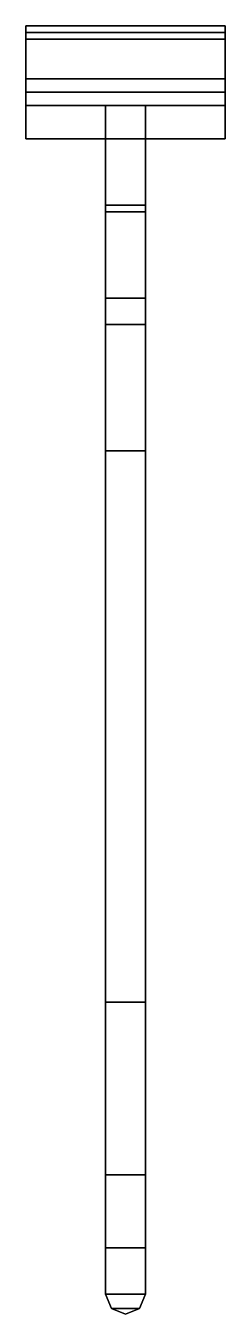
# Model space of a CAD drawing. Extents: x -0.15 to 0.15, y -0.03 to 1.91.
import ezdxf

# ---------------------------------------------------------------- set-up
doc = ezdxf.new("R2010")
doc.units = 0
doc.layers.add('TRAIL1', color=6, linetype='CONTINUOUS')

msp = doc.modelspace()

# ---------------------------------------------------------------- linework, layer by layer
at = {"layer": 'TRAIL1'}
for points in [[(-0.15, 1.9, 0.17), (-0.15, 1.79, 0.13), (-0.15, 1.89, 0.21), (-0.15, 1.91, 0.19)], [(0.15, 1.91, 0.19), (0.15, 1.9, 0.17), (-0.15, 1.9, 0.17), (-0.15, 1.91, 0.19)], [(-0.15, 1.91, 0.19), (-0.15, 1.89, 0.21), (0.15, 1.89, 0.21), (0.15, 1.91, 0.19)], [(0.15, 1.89, 0.21), (0.15, 1.79, 0.13), (0.15, 1.9, 0.17), (0.15, 1.91, 0.19)], [(-0.15, 1.79, 0.06), (-0.15, 1.74, 0.07), (-0.15, 1.79, 0.13), (-0.15, 1.9, 0.17)], [(0.15, 1.9, 0.17), (0.15, 1.79, 0.06), (-0.15, 1.79, 0.06), (-0.15, 1.9, 0.17)], [(-0.15, 1.89, 0.21), (-0.15, 1.79, 0.13), (0.15, 1.79, 0.13), (0.15, 1.89, 0.21)], [(0.15, 1.79, 0.13), (0.15, 1.74, 0.07), (0.15, 1.79, 0.06), (0.15, 1.9, 0.17)], [(0.15, 1.79, 0.06), (0.15, 1.83, -0.02), (-0.15, 1.83, -0.02), (-0.15, 1.79, 0.06)], [(-0.15, 1.83, -0.02), (-0.15, 1.81, -0.02), (-0.15, 1.74, 0.07), (-0.15, 1.79, 0.06)], [(0.15, 1.83, -0.02), (0.15, 1.81, -0.02), (-0.15, 1.81, -0.02), (-0.15, 1.83, -0.02)], [(0.15, 1.74, 0.07), (0.15, 1.81, -0.02), (0.15, 1.83, -0.02), (0.15, 1.79, 0.06)], [(-0.15, 1.74, 0.07), (-0.15, 1.81, -0.02), (0.15, 1.81, -0.02), (0.15, 1.74, 0.07)], [(-0.15, 1.79, 0.13), (-0.15, 1.74, 0.07), (0.15, 1.74, 0.07), (0.15, 1.79, 0.13)], [(-0.03, 1.74, 0.07), (-0.03, 1.63, 0.11), (-0.03, 1.64, 0.19), (-0.03, 1.79, 0.13)], [(-0.03, 1.79, 0.13), (-0.03, 1.64, 0.19), (0.03, 1.64, 0.19), (0.03, 1.79, 0.13)], [(0.03, 1.64, 0.19), (0.03, 1.63, 0.11), (0.03, 1.74, 0.07), (0.03, 1.79, 0.13)], [(0.03, 1.74, 0.07), (0.03, 1.63, 0.11), (-0.03, 1.63, 0.11), (-0.03, 1.74, 0.07)], [(-0.03, 1.63, 0.11), (-0.03, 1.46, 0.14), (-0.03, 1.5, 0.21), (-0.03, 1.64, 0.19)], [(-0.03, 1.64, 0.19), (-0.03, 1.5, 0.21), (0.03, 1.5, 0.21), (0.03, 1.64, 0.19)], [(0.03, 1.63, 0.11), (0.03, 1.46, 0.14), (-0.03, 1.46, 0.14), (-0.03, 1.63, 0.11)], [(0.03, 1.5, 0.21), (0.03, 1.46, 0.14), (0.03, 1.63, 0.11), (0.03, 1.64, 0.19)], [(-0.03, 1.46, 0.14), (-0.03, 1.27, 0.14), (-0.03, 1.27, 0.23), (-0.03, 1.5, 0.21)], [(-0.03, 1.5, 0.21), (-0.03, 1.27, 0.23), (0.03, 1.27, 0.23), (0.03, 1.5, 0.21)], [(0.03, 1.27, 0.23), (0.03, 1.27, 0.14), (0.03, 1.46, 0.14), (0.03, 1.5, 0.21)], [(0.03, 1.46, 0.14), (0.03, 1.27, 0.14), (-0.03, 1.27, 0.14), (-0.03, 1.46, 0.14)], [(-0.03, 1.27, 0.14), (-0.03, 0.44, 0.16), (-0.03, 0.44, 0.28), (-0.03, 1.27, 0.23)], [(-0.03, 1.27, 0.23), (-0.03, 0.44, 0.28), (0.03, 0.44, 0.28), (0.03, 1.27, 0.23)], [(0.03, 1.27, 0.14), (0.03, 0.44, 0.16), (-0.03, 0.44, 0.16), (-0.03, 1.27, 0.14)], [(0.03, 0.44, 0.28), (0.03, 0.44, 0.16), (0.03, 1.27, 0.14), (0.03, 1.27, 0.23)], [(-0.03, 0.44, 0.16), (-0.03, 0.18, 0.21), (-0.03, 0.18, 0.34), (-0.03, 0.44, 0.28)], [(0.03, 0.44, 0.16), (0.03, 0.18, 0.21), (-0.03, 0.18, 0.21), (-0.03, 0.44, 0.16)], [(-0.03, 0.44, 0.28), (-0.03, 0.18, 0.34), (0.03, 0.18, 0.34), (0.03, 0.44, 0.28)], [(0.03, 0.18, 0.34), (0.03, 0.18, 0.21), (0.03, 0.44, 0.16), (0.03, 0.44, 0.28)], [(-0.03, 0.18, 0.21), (-0.03, 0.07, 0.21), (-0.03, 0.07, 0.34), (-0.03, 0.18, 0.34)], [(0.03, 0.18, 0.21), (0.03, 0.07, 0.21), (-0.03, 0.07, 0.21), (-0.03, 0.18, 0.21)], [(-0.03, 0.18, 0.34), (-0.03, 0.07, 0.34), (0.03, 0.07, 0.34), (0.03, 0.18, 0.34)], [(0.03, 0.07, 0.34), (0.03, 0.07, 0.21), (0.03, 0.18, 0.21), (0.03, 0.18, 0.34)], [(-0.03, 0.07, 0.32), (-0.03, 0.07, 0.22), (0.03, 0.07, 0.22), (0.03, 0.07, 0.32)], [(-0.03, 0.07, 0.32), (-0.03, 0, 0.32), (-0.03, 0, 0.34), (-0.03, 0.07, 0.34)], [(0.03, 0.07, 0.32), (0.03, 0, 0.32), (-0.03, 0, 0.32), (-0.03, 0.07, 0.32)], [(-0.03, 0.07, 0.34), (-0.03, 0, 0.34), (0.03, 0, 0.34), (0.03, 0.07, 0.34)], [(-0.03, 0.07, 0.22), (-0.03, 0, 0.22), (0.03, 0, 0.22), (0.03, 0.07, 0.22)], [(-0.03, 0.07, 0.21), (-0.03, 0, 0.21), (-0.03, 0, 0.22), (-0.03, 0.07, 0.22)], [(0.03, 0.07, 0.21), (0.03, 0, 0.21), (-0.03, 0, 0.21), (-0.03, 0.07, 0.21)], [(0.03, 0, 0.34), (0.03, 0, 0.32), (0.03, 0.07, 0.32), (0.03, 0.07, 0.34)], [(0.03, 0, 0.22), (0.03, 0, 0.21), (0.03, 0.07, 0.21), (0.03, 0.07, 0.22)], [(-0.03, 0, 0.32), (-0.0212, -0.0212, 0.32), (-0.0212, -0.0212, 0.34), (-0.03, 0, 0.34)], [(0.0212, -0.0212, 0.34), (0.03, 0, 0.34), (-0.03, 0, 0.34), (-0.0212, -0.0212, 0.34)], [(0.0212, -0.0212, 0.22), (0.03, 0, 0.22), (-0.03, 0, 0.22), (-0.0212, -0.0212, 0.22)], [(-0.03, 0, 0.21), (-0.0212, -0.0212, 0.21), (-0.0212, -0.0212, 0.22), (-0.03, 0, 0.22)], [(0.0212, -0.0212, 0.32), (0.03, 0, 0.32), (0.03, 0, 0.34), (0.0212, -0.0212, 0.34)], [(0.0212, -0.0212, 0.21), (0.03, 0, 0.21), (0.03, 0, 0.22), (0.0212, -0.0212, 0.22)], [(-0.0212, -0.0212, 0.32), (0, -0.03, 0.32), (0, -0.03, 0.34), (-0.0212, -0.0212, 0.34)], [(0, -0.03, 0.34), (0.0212, -0.0212, 0.34), (-0.0212, -0.0212, 0.34), (0, -0.03, 0.34)], [(0, -0.03, 0.22), (0.0212, -0.0212, 0.22), (-0.0212, -0.0212, 0.22), (0, -0.03, 0.22)], [(-0.0212, -0.0212, 0.21), (0, -0.03, 0.21), (0, -0.03, 0.22), (-0.0212, -0.0212, 0.22)], [(0, -0.03, 0.32), (0.0212, -0.0212, 0.32), (0.0212, -0.0212, 0.34), (0, -0.03, 0.34)], [(0, -0.03, 0.21), (0.0212, -0.0212, 0.21), (0.0212, -0.0212, 0.22), (0, -0.03, 0.22)]]:
    msp.add_3dface(points, dxfattribs=at)

doc.saveas('drawing.dxf')
